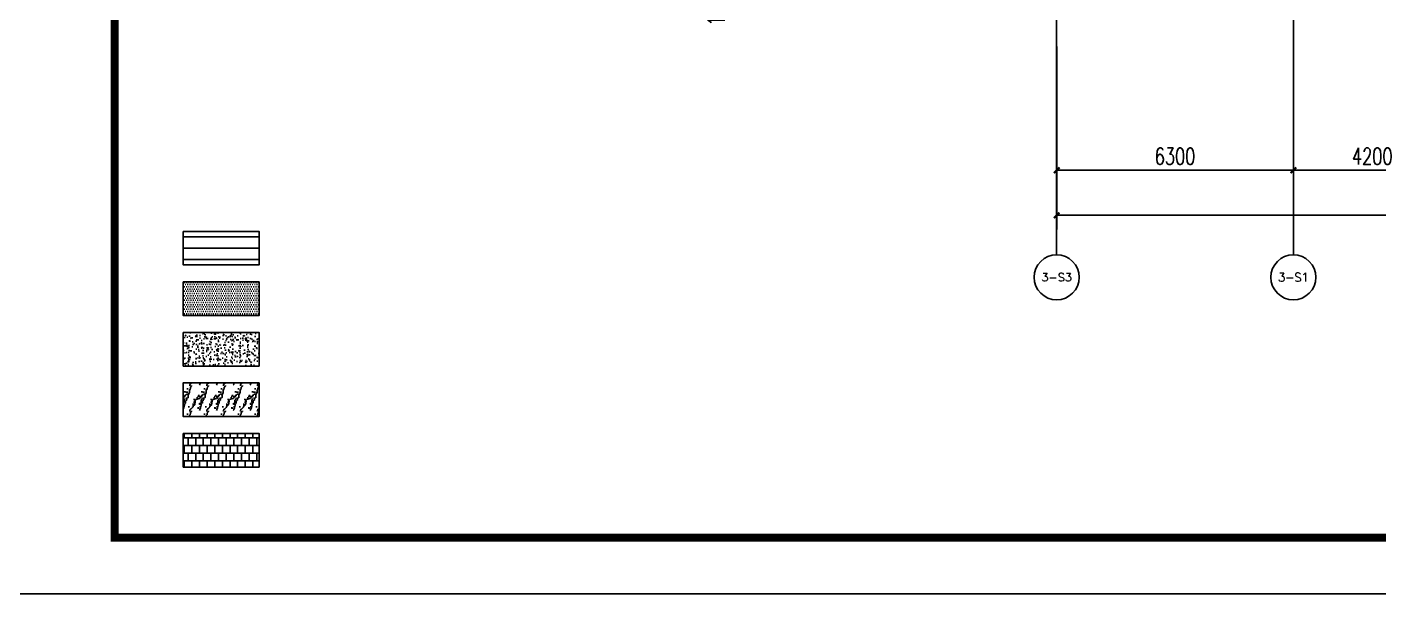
# Model space of a CAD drawing. Extents: x -59851 to 653804, y -249523 to 437614.
# Drawn here: x 276745 to 312727, y 348488 to 363590 of the extents above; entities that cross this region are included whole.
import ezdxf
from ezdxf.enums import TextEntityAlignment as Align

# ---------------------------------------------------------------- set-up
doc = ezdxf.new("R2010")
doc.units = 0
doc.header["$LTSCALE"] = 1000
doc.header["$MEASUREMENT"] = 0
for name, color, linetype in [('A-材质分割线（横向）', 252, 'Continuous'), ('A-第三道尺寸线', 105, 'Continuous'), ('AXIS', 3, 'Continuous'), ('AXIS_TEXT', 7, 'Continuous'), ('DOTE', 16, 'Continuous'), ('ELE-1', 41, 'Continuous'), ('LABEL_FIXBOX_PM', 7, 'Continuous'), ('LABEL_TXT_PM', 1, 'Continuous'), ('PUB_HATCH', 8, 'Continuous')]:
    doc.layers.add(name, color=color, linetype=linetype)
doc.styles.add('_TCH_AXIS', font='COMPLEX', dxfattribs={"bigfont": 'GBCBIG'})
doc.styles.add('_TCH_DIM_T3', font='SIMPLEX.shx', dxfattribs={"width": 0.705882, "bigfont": 'GBCBIG.shx'})
doc.styles.add('COMPLEX', font='COMPLEX')
doc.styles.add('LABEL_TXT_PM', font='pm_njadri_romans1.shx', dxfattribs={"width": 0.7, "bigfont": 'pm_njadri_hztxt.shx'})
doc.dimstyles.new('_TCH_ARCH&&150', dxfattribs={"dimtxt": 446.25, "dimasz": 150, "dimexe": 375, "dimexo": 450, "dimgap": 150, "dimtad": 1, "dimdec": 0, "dimzin": 0, "dimdsep": 46, "dimtxsty": '_TCH_DIM_T3', "dimblk": 'ARCHTICK', "dimcen": 0.09, "dimclrt": 7, "dimazin": 2, "dimtfac": 1, "dimtdec": 0, "dimtix": 1, "dimtmove": 2, "dimatfit": 3, "dimfxl": 0, "dimtolj": 1, "dimtzin": 0, "dimarcsym": 0})

# ---------------------------------------------------------------- blocks, each defined once
blk = doc.blocks.new('PMSheet_A1_20150113_5-3892016032414355901')
at = {"layer": 'LABEL_FIXBOX_PM'}
blk.add_lwpolyline([(0, 594), (841, 594), (841, 0), (0, 0)], close=True, dxfattribs=at)
at = {"layer": 'LABEL_FIXBOX_PM', "const_width": 1.4}
blk.add_lwpolyline([(831, 584), (25, 584), (25, 10), (831, 10)], close=True, dxfattribs=at)
at = {"layer": 'LABEL_TXT_PM', "style": 'LABEL_TXT_PM'}
for tag, height, width, p in [('修改图应说明理由', 4.5, 0.7, (788.35, 468.8)), ('出图章签名', 4.5, 0.7, (759.46, 338.09)), ('建设单位_U01', 4.5, 0.7, (800.9, 212.14)), ('建设单位', 4.5, 0.7, (800.9, 210.2)), ('建设单位_D01', 4.5, 0.7, (800.9, 207.4)), ('项目名称_U01', 4.5, 0.7, (800.9, 200.42)), ('项目名称', 4.5, 0.7, (800.9, 198.19)), ('项目名称_D01', 4.5, 0.7, (800.9, 195.3)), ('设计编号', 4.5, 0.6, (780.76, 187.9)), ('分项号', 4.5, 0.6, (820.26, 188)), ('项目经理', 4.5, 0.7, (780.26, 172)), ('项目经理签名', 4.5, 0.7, (810.18, 172.26)), ('审定', 4.5, 0.7, (780.26, 163.9)), ('审定签名', 4.5, 0.7, (810.18, 164.16)), ('审核', 4.5, 0.7, (780.26, 156)), ('审核签名', 4.5, 0.7, (810.18, 156.26)), ('项目负责', 4.5, 0.7, (780.26, 148)), ('项目负责签名', 4.5, 0.7, (810.18, 148.26)), ('专业负责', 4.5, 0.7, (780.26, 140)), ('专业负责签名', 4.5, 0.7, (810.18, 140.26)), ('校对', 4.5, 0.7, (780.26, 131.9)), ('校对签名', 4.5, 0.7, (810.18, 132.16)), ('设计', 4.5, 0.7, (780.26, 124)), ('设计签名', 4.5, 0.7, (810.18, 124.26)), ('绘制', 4.5, 0.7, (780.26, 115.9)), ('绘制签名', 4.5, 0.7, (810.18, 116.16)), ('方案_01', 4.5, 0.7, (780.26, 95.9)), ('方案_01签名', 4.5, 0.7, (810.18, 96.16)), ('方案_02', 4.5, 0.7, (780.26, 87.9)), ('方案_02签名', 4.5, 0.7, (810.18, 88.16)), ('方案_03', 4.5, 0.7, (780.29, 79.9)), ('方案_03签名', 4.5, 0.7, (810.2, 80.16)), ('方案_04', 4.5, 0.7, (780.26, 71.9)), ('方案_04签名', 4.5, 0.7, (810.18, 72.16)), ('图名_U02', 4.5, 0.7, (790.5, 60.2)), ('图名_U01', 4.5, 0.7, (790.5, 54.2)), ('图名', 4.5, 0.7, (790.5, 47.96)), ('图名_D01', 4.5, 0.7, (790.5, 42.4)), ('图名_D02', 4.5, 0.7, (790.5, 37)), ('图号', 3.5, 0.7, (760.97, 20.95)), ('图档号', 3.5, 0.7, (781.1, 20.95)), ('日期', 3.5, 0.7, (801.07, 20.95)), ('版本号', 3.5, 0.7, (820.27, 20.95))]:
    blk.add_attdef(tag, text='', height=height, dxfattribs=dict(at, width=width)).set_placement(p, align=Align.CENTER)
blk = doc.blocks.new('_ArchTick')
at = {"color": 0, "linetype": 'ByBlock', "const_width": 0.4}
blk.add_lwpolyline([(-0.5, -0.5), (0.5, 0.5)], dxfattribs=at)
blk = doc.blocks.new('*D4134')
at = {"layer": 'A-第三道尺寸线', "color": 0, "lineweight": -2, "transparency": 16777216}
for p, q in [((297028, 364588), (295129, 364588)), ((295504, 364588), (295504, 364738)), ((295504, 364438), (295504, 364588)), ((297028, 364438), (295129, 364438)), ((295504, 364438), (295504, 364288))]:
    blk.add_line(p, q, dxfattribs=at)
at = {"layer": 'Defpoints', "color": 0, "transparency": 16777216}
for p in [(295504, 364588), (297478, 364588), (297478, 364438)]:
    blk.add_point(p, dxfattribs=at)
at = {"layer": 'A-第三道尺寸线', "color": 0, "lineweight": -2, "transparency": 16777216, "xscale": 150, "yscale": 150, "zscale": 150}
for p, rotation in [((295504, 364588), 270), ((295504, 364438), 90)]:
    blk.add_blockref('_ArchTick', p, dxfattribs=dict(at, rotation=rotation))
at = {"layer": 'A-第三道尺寸线', "color": 7, "transparency": 16777216, "insert": (295092, 364025), "char_height": 446.2, "attachment_point": 5, "rotation": 90, "style": '_TCH_DIM_T3'}
blk.add_mtext('\\A1;150', dxfattribs=at)
blk = doc.blocks.new('*D4358')
at = {"layer": 'AXIS', "color": 0, "lineweight": -2, "transparency": 16777216}
for p, q in [((304149, 363074), (304149, 359399)), ((310449, 363074), (310449, 359399)), ((304149, 359774), (310449, 359774))]:
    blk.add_line(p, q, dxfattribs=at)
at = {"layer": 'Defpoints', "color": 0, "transparency": 16777216}
for p in [(304149, 363524), (310449, 363524), (310449, 359774)]:
    blk.add_point(p, dxfattribs=at)
at = {"layer": 'AXIS', "color": 0, "lineweight": -2, "transparency": 16777216, "xscale": 150, "yscale": 150, "zscale": 150, "rotation": 180}
blk.add_blockref('_ArchTick', (304149, 359774), dxfattribs=at)
at = {"layer": 'AXIS', "color": 0, "lineweight": -2, "transparency": 16777216, "xscale": 150, "yscale": 150, "zscale": 150}
blk.add_blockref('_ArchTick', (310449, 359774), dxfattribs=at)
at = {"layer": 'AXIS', "color": 7, "transparency": 16777216, "insert": (307299, 360147), "char_height": 446.2, "attachment_point": 5, "style": '_TCH_DIM_T3'}
blk.add_mtext('\\A1;6300', dxfattribs=at)
blk = doc.blocks.new('*D4359')
at = {"layer": 'AXIS', "color": 0, "lineweight": -2, "transparency": 16777216}
for p, q in [((310449, 363074), (310449, 359399)), ((314649, 363074), (314649, 359399)), ((310449, 359774), (314649, 359774))]:
    blk.add_line(p, q, dxfattribs=at)
at = {"layer": 'Defpoints', "color": 0, "transparency": 16777216}
for p in [(310449, 363524), (314649, 363524), (314649, 359774)]:
    blk.add_point(p, dxfattribs=at)
at = {"layer": 'AXIS', "color": 0, "lineweight": -2, "transparency": 16777216, "xscale": 150, "yscale": 150, "zscale": 150, "rotation": 180}
blk.add_blockref('_ArchTick', (310449, 359774), dxfattribs=at)
at = {"layer": 'AXIS', "color": 0, "lineweight": -2, "transparency": 16777216, "xscale": 150, "yscale": 150, "zscale": 150}
blk.add_blockref('_ArchTick', (314649, 359774), dxfattribs=at)
at = {"layer": 'AXIS', "color": 7, "transparency": 16777216, "insert": (312549, 360147), "char_height": 446.2, "attachment_point": 5, "style": '_TCH_DIM_T3'}
blk.add_mtext('\\A1;4200', dxfattribs=at)
blk = doc.blocks.new('*D4373')
at = {"layer": 'AXIS', "color": 0, "lineweight": -2, "transparency": 16777216}
for p, q in [((304149, 363074), (304149, 358199)), ((362649, 363074), (362649, 358199)), ((304149, 358574), (362649, 358574))]:
    blk.add_line(p, q, dxfattribs=at)
at = {"layer": 'Defpoints', "color": 0, "transparency": 16777216}
for p in [(304149, 363524), (362649, 363524), (362649, 358574)]:
    blk.add_point(p, dxfattribs=at)
at = {"layer": 'AXIS', "color": 0, "lineweight": -2, "transparency": 16777216, "xscale": 150, "yscale": 150, "zscale": 150, "rotation": 180}
blk.add_blockref('_ArchTick', (304149, 358574), dxfattribs=at)
at = {"layer": 'AXIS', "color": 0, "lineweight": -2, "transparency": 16777216, "xscale": 150, "yscale": 150, "zscale": 150}
blk.add_blockref('_ArchTick', (362649, 358574), dxfattribs=at)
at = {"layer": 'AXIS', "color": 7, "transparency": 16777216, "insert": (333399, 358947), "char_height": 446.2, "attachment_point": 5, "style": '_TCH_DIM_T3'}
blk.add_mtext('\\A1;58500', dxfattribs=at)
blk = doc.blocks.new('_AXISO')
blk.add_circle((0, 0), 0.5)
at = {"layer": 'AXIS_TEXT', "style": 'COMPLEX', "width": 1.041667}
blk.add_attdef('A', text='', height=0.56, dxfattribs=at).set_placement((-0.25, -0.28), (0.25, -0.28), align=Align.FIT)

msp = doc.modelspace()

# ---------------------------------------------------------------- hatches: boundary and pattern name
at = {"layer": 'PUB_HATCH'}
h = msp.add_hatch(dxfattribs=at)
h.set_pattern_fill('DOTS', color=8, scale=37.5)
h.set_pattern_definition([(0, (-1165707.735, 475790.78), (29.765625, 59.53125), [0, -59.53125])])
h.paths.add_polyline_path([(280904, 356801.1), (282921.6, 356801.1), (282921.6, 355905.3), (280904, 355905.3)])
h = msp.add_hatch(dxfattribs=at)
h.set_pattern_fill('AR-CONC', color=256, scale=150)
h.set_pattern_definition([(50, (-1173532.96, 474444.9), (273.277003, -23.90863), [28.575, -314.325]), (355, (-1173532.96, 474444.9), (-52.86424, 286.584964), [22.86, -251.46]), (100.451, (-1173510.2, 474442.92), (220.413752, 262.67503), [24.285, -267.135]), (46.1842, (-1173532.96, 474521.1), (406.61856, -63.06349), [42.8625, -471.4875]), (96.6356, (-1173499.08, 474515.85), (356.10635, 371.13833), [36.4275, -400.7025]), (351.184, (-1173532.96, 474521.1), (356.10691, 371.13768), [34.29, -377.19]), (21, (-1173494.86, 474502.06), (227.42232, -153.398278), [28.575, -314.325]), (326, (-1173494.86, 474502.06), (92.70304, 276.28195), [22.86, -251.46]), (71.4514, (-1173475.9, 474489.28), (320.124736, 122.884287), [24.285, -267.135]), (37.5, (-1173532.96, 474444.91), (4.632905, 126.832558), [0, -248.412, 0, -255.27, 0, -252.4125]), (7.5, (-1173532.96, 474444.91), (100.229494, 150.270862), [0, -145.542, 0, -242.697, 0, -96.2025]), (327.5, (-1173617.93, 474444.91), (203.385893, -8.593116), [0, -95.25, 0, -297.18, 0, -394.335]), (317.5, (-1173656.03, 474444.91), (222.193772, 38.139737), [0, -123.825, 0, -197.358, 0, -280.035])])
h.paths.add_polyline_path([(280904, 355455.3), (282921.6, 355455.3), (282921.6, 354559.4), (280904, 354559.4)])
h = msp.add_hatch(dxfattribs=at)
h.set_pattern_fill('大理石', color=8, scale=150)
h.set_pattern_definition([(41.9872125, (-1157090.16, 474921.44), (899.999987, 675.000015), [14.4146, -3012.65078]), (68.1985905, (-1157304.446, 474898.94), (449.9999997, 1350.0000006), [51.92838, -3583.05786]), (60.945396, (-1157315.16, 474873.23), (449.9999698, 675.0000192), [22.06206, -4610.97135]), (90, (-1157304.45, 474892.5), (450, -3e-14), [6.42857, -668.5714]), (71.565051, (-1157094.45, 474908.59), (9e-07, 675), [13.55262, -1409.47231]), (171.469234, (-1157094.446, 474908.59), (-449.9999985, 4.2e-06), [21.6683, -4528.6749]), (79.215702, (-1157124.446, 474866.8), (450.0000022, 2700.0000012), [45.80906, -4764.14145]), (62.1329961, (-1157463.017, 475072.516), (1799.99997813, 3375.0000132), [105.44185, -22037.34735]), (0, (-1157456.54, 475171.5), (0, 675), [0, -450]), (64.9831065, (-1157165.16, 475294.3), (900.0000023, 2024.9999986), [70.9412, -7377.8841]), (81.4391104, (-1156991.589, 475027.516), (899.99999845, 6074.99996169), [100.76557, -21060.0027]), (82.8749836, (-1157240.16, 475088.587), (449.99997296, 3375.0000034), [51.8288, -10832.2191]), (76.75948, (-1157285.16, 474947.158), (450.00000437, 2024.99999844), [112.27017, -11676.0978]), (0, (-1157355.3, 474947.5), (0, 675), [0, -450]), (0, (-1157348.1, 474940.26), (0, 675), [0, -450]), (0, (-1157297.5, 474976.4), (0, 675), [0, -450]), (0, (-1157311.9, 475055.9), (0, 675), [0, -450]), (59.0362434, (-1157259.446, 475056.444), (449.9999642, 675.0000194), [37.48469, -7834.3002]), (0, (-1157240.2, 475087.34), (0, 675), [0, -450]), (0, (-1157297.5, 475063.1), (0, 675), [0, -450]), (0, (-1157275.8, 475106.45), (0, 675), [0, -450]), (0, (-1157297.5, 475041.4), (0, 675), [0, -450]), (50.194429, (-1157036.59, 474995.37), (450.0000003, 675.0000003), [16.73625, -3497.8761]), (90, (-1157036.6, 474976.1), (450, -3e-14), [19.28571, -655.71426]), (43.66778, (-1157060.16, 474953.587), (1350.000001, 1349.9999974), [32.58623, -6810.5214]), (90, (-1157060.16, 474947.16), (450, -3e-14), [6.42857, -668.5714]), (39.805571, (-1157079.446, 474931.087), (899.9999785, 675.0000266), [25.10437, -5246.81415]), (0, (-1157145.6, 474976.4), (0, 675), [0, -450]), (0, (-1157035.6, 474996.8), (0, 675), [0, -450]), (0, (-1157035.6, 474996.8), (0, 675), [0, -450]), (29.3577535, (-1157025.874, 475008.23), (1349.9999973, 675.000004), [39.33763, -4091.1133]), (0, (-1157037.2, 475041.4), (0, 675), [0, -450]), (146.309932, (-1157165.16, 475294.3), (-900.0000055, 674.9999883), [46.35709, -4821.1371]), (8.1301023, (-1157214.446, 475204.3), (4499.9999683, 674.999996), [45.45686, -9500.4846]), (47.8624052, (-1157315.16, 475191.444), (1800.0000008, 2024.99999812), [60.68487, -12683.13705]), (14.620874, (-1157413.731, 475165.73), (2699.99999256, 675.00002816), [101.87027, -10594.5075]), (0, (-1157377, 475207.6), (0, 675), [0, -450]), (18.434949, (-1157233.73, 475140.016), (1800, 674.9999978), [20.32893, -4248.74588]), (16.699244, (-1157214.45, 475146.44), (449.999991, 3.7e-05), [11.18604, -2337.88288]), (101.093723, (-1157203.731, 475149.658), (-900.00000787, 4724.9999558), [55.68337, -11637.8244]), (0, (-1157261.3, 475178.7), (0, 675), [0, -450]), (0, (-1157214.7, 475205.6), (0, 675), [0, -450]), (0, (-1157275.8, 475128.1), (0, 675), [0, -450]), (0, (-1157333.6, 475272.64), (0, 675), [0, -450]), (0, (-1157355.3, 475243.74), (0, 675), [0, -450]), (44.1449026, (-1157240.16, 475284.658), (1350.0000023, 1349.99999995), [50.76582, -10610.0559]), (54.5829447, (-1157274.446, 475236.444), (450.00000126, 674.99999734), [59.16188, -12364.8318]), (0, (-1157239.55, 475285.1), (0, 675), [0, -450]), (0, (-1157304.7, 475250.96), (0, 675), [0, -450]), (0, (-1157239.55, 475285.1), (0, 675), [0, -450]), (0, (-1157274.4, 475235.4), (0, 675), [0, -450]), (75.068583, (-1157169.45, 475210.73), (450, 2025.0000006), [16.63304, -3476.30625]), (90, (-1157165.16, 475226.8), (450, -3e-14), [67.5, -607.5]), (50.194429, (-1157085.874, 475509.66), (450.0000003, 675.0000003), [16.73625, -3497.8761]), (0, (-1157210.7, 475366.6), (0, 675), [0, -450]), (0, (-1157196.24, 475359.35), (0, 675), [0, -450]), (0, (-1157254.1, 475373.8), (0, 675), [0, -450]), (0, (-1157181.8, 475453.3), (0, 675), [0, -450]), (53.1301023, (-1157135.16, 475413.23), (450.0000006, 674.9999996), [32.14286, -6717.85695]), (90, (-1157135.16, 475358.6), (450, -3e-14), [54.64286, -620.35713]), (0, (-1157135.1, 475359.7), (0, 675), [0, -450]), (23.1985905, (-1157100.87, 475503.23), (1350.000001, 675.0000003), [16.31952, -3410.77837]), (66.037511, (-1157105.16, 475493.59), (450, 1349.999999), [10.55235, -2205.44064]), (66.037511, (-1157109.45, 475483.94), (450, 1349.999999), [10.55235, -2205.44064]), (81.8698976, (-1157115.874, 475438.944), (450.00000195, 3375.00000034), [45.45686, -9500.4846]), (90, (-1157075.16, 475522.5), (450, -3e-14), [16.07143, -658.92856]), (0, (-1157124.6, 475545), (0, 675), [0, -450])])
h.paths.add_polyline_path([(280904, 354109.4), (282921.6, 354109.4), (282921.6, 353213.5), (280904, 353213.5)])
h = msp.add_hatch(dxfattribs=at)
h.set_pattern_fill('AR-B88', color=256, scale=100)
h.set_pattern_definition([(0, (350320.95, 50890.8), (0, 203.2), []), (90, (350320.95, 50890.81), (-101.6, 203.2), [203.2, -203.2])])
h.paths.add_polyline_path([(280904, 352763.5), (282921.6, 352763.5), (282921.6, 351867.6), (280904, 351867.6)])

# ---------------------------------------------------------------- linework, layer by layer
at = {"layer": 'A-材质分割线（横向）'}
for points in [[(280904, 357999.1), (282921.6, 357999.1)], [(280904, 357699.1), (282921.6, 357699.1)], [(280904, 357399.1), (282921.6, 357399.1)]]:
    msp.add_lwpolyline(points, dxfattribs=at)
at = {"layer": 'AXIS'}
for p, q in [((304148.6, 363523.9), (304148.6, 357523.9)), ((310448.6, 363523.9), (310448.6, 357523.9))]:
    msp.add_line(p, q, dxfattribs=at)
at = {"layer": 'DOTE'}
for p, q in [((304148.6, 423848.2), (304148.6, 363523.9)), ((310448.6, 423848.2), (310448.6, 363523.9))]:
    msp.add_line(p, q, dxfattribs=at)
at = {"layer": 'ELE-1'}
for points in [[(280904, 358147), (282921.6, 358147), (282921.6, 357251.1), (280904, 357251.1)], [(280904, 356801.1), (282921.6, 356801.1), (282921.6, 355905.3), (280904, 355905.3)], [(280904, 355455.3), (282921.6, 355455.3), (282921.6, 354559.4), (280904, 354559.4)], [(280904, 354109.4), (282921.6, 354109.4), (282921.6, 353213.5), (280904, 353213.5)], [(280904, 352763.5), (282921.6, 352763.5), (282921.6, 351867.6), (280904, 351867.6)]]:
    msp.add_lwpolyline(points, close=True, dxfattribs=at)

# ---------------------------------------------------------------- block references
at = {"xscale": 150, "yscale": 150, "zscale": 150}
msp.add_blockref('PMSheet_A1_20150113_5-3892016032414355901', (275327.5, 348488), dxfattribs=at)
at = {"layer": 'AXIS'}
ref = msp.add_blockref('_AXISO', (304148.6, 356923.9), dxfattribs=dict(at, xscale=1200, yscale=1200, zscale=1200))
ref.add_attrib('A', '3-S3', dxfattribs={"layer": 'AXIS_TEXT', "height": 215.8, "style": '_TCH_AXIS'}).set_placement((303742.7, 356816), (304554.5, 356816), align=Align.FIT)
ref = msp.add_blockref('_AXISO', (310448.6, 356923.9), dxfattribs=dict(at, xscale=1200, yscale=1200, zscale=1200))
ref.add_attrib('A', '3-S1', dxfattribs={"layer": 'AXIS_TEXT', "height": 229.32, "style": '_TCH_AXIS'}).set_placement((310044.6, 356809.2), (310852.7, 356809.2), align=Align.FIT)

# ---------------------------------------------------------------- dimensions: what is measured, and where the dimension line sits
at = {"layer": 'A-第三道尺寸线'}
dim = msp.add_linear_dim(base=(295504.3, 364587.8), p1=(297478.4, 364437.8), p2=(297478.4, 364587.8), angle=90, dimstyle='_TCH_ARCH&&150', dxfattribs=at)
dim.commit()
dim.dimension.update_dxf_attribs({"geometry": '*D4134', "text_midpoint": (295091.8, 364025.3), "dimtype": 161})
at = {"layer": 'AXIS'}
for p1, p2, distance, picture, middle in [((304148.6, 363523.9), (310448.6, 363523.9), -3750, '*D4358', (307298.6, 360147)), ((304148.6, 363523.9), (362648.6, 363523.9), -4950, '*D4373', (333398.6, 358947)), ((310448.6, 363523.9), (314648.6, 363523.9), -3750, '*D4359', (312548.6, 360147))]:
    dim = msp.add_aligned_dim(p1=p1, p2=p2, distance=distance, dimstyle='_TCH_ARCH&&150', dxfattribs=at)
    dim.commit()
    dim.dimension.update_dxf_attribs({"geometry": picture, "text_midpoint": middle})

doc.saveas('drawing.dxf')
